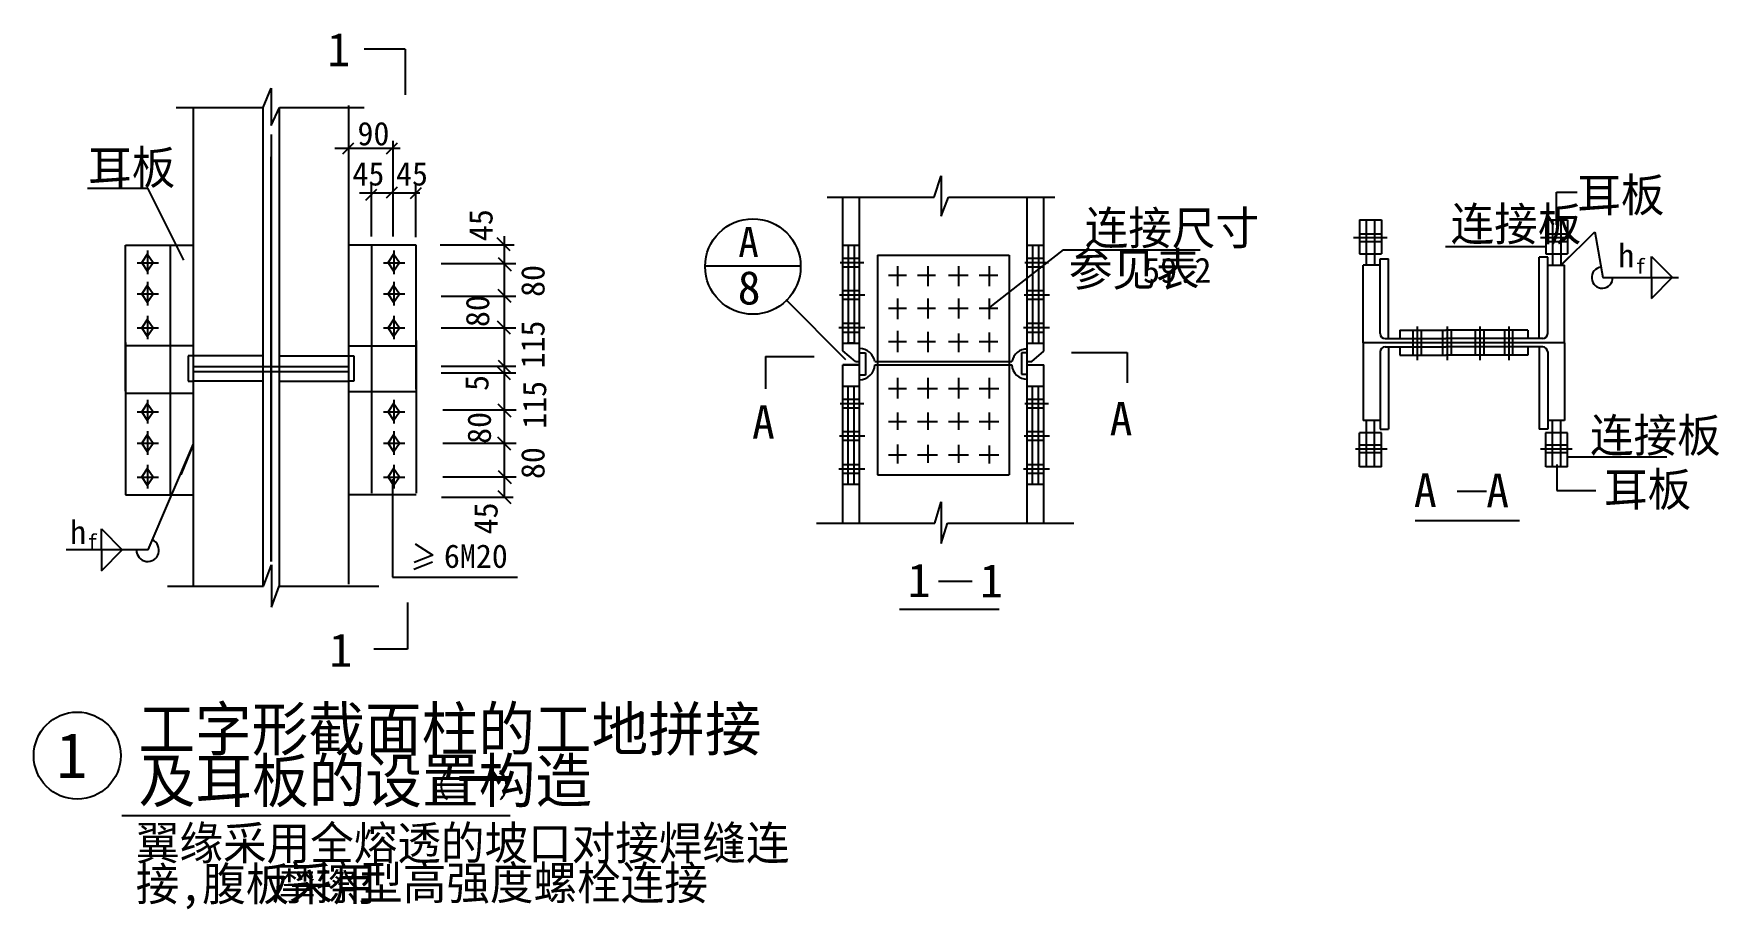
# Model space of a CAD drawing. Header units: metres. Extents: x 3345 to 8373, y 11836 to 14449.
import ezdxf

# ---------------------------------------------------------------- set-up
doc = ezdxf.new("R2010")
doc.units = ezdxf.units.M
for name, color, linetype in [('CENTER', 7, 'Continuous'), ('FRAMING', 2, 'Continuous'), ('HIDDEN', 3, 'Continuous'), ('Z', 4, 'Continuous')]:
    doc.layers.add(name, color=color, linetype=linetype)

msp = doc.modelspace()

# ---------------------------------------------------------------- linework, layer by layer
for p, q in [((4029.28, 14229.44), (4052.69, 14286.47)), ((4052.69, 14286.47), (4053.23, 14175.5)), ((3770.1, 14229.44), (4029.28, 14229.44)), ((4053.23, 14175.5), (4077.95, 14229.44)), ((4077.95, 14229.44), (4330.51, 14229.44)), ((4415.99, 14129.82), (4415.99, 13843.71)), ((3505.25, 13988.65), (3684.21, 13988.65)), ((3684.21, 13988.65), (3791.8, 13773.04)), ((4350.99, 14004.82), (4350.99, 13843.71)), ((4483.91, 14003.37), (4483.91, 13842.01)), ((6031.1, 13961.45), (6051.94, 14024.91)), ((6051.94, 14024.91), (6052.27, 13904.46)), ((4316.37, 13974.82), (4496.53, 13974.82)), ((5711.33, 13961.45), (6031.1, 13961.45)), ((6052.27, 13904.46), (6074.07, 13961.45)), ((6074.07, 13961.45), (6391.09, 13961.45)), ((7887.49, 13976.77), (7949.59, 13976.77)), ((7887.49, 13878.77), (7887.49, 13976.77)), ((4748.57, 13844.75), (4748.57, 13065.54)), ((7903.49, 13760.26), (8001.61, 13858.24)), ((8001.61, 13858.24), (8025.95, 13721.91)), ((3683.83, 13801.79), (3683.83, 13731.4)), ((4418.63, 13801.79), (4418.63, 13731.4)), ((4557.11, 13818.9), (4777.73, 13818.9)), ((6416, 13804.49), (6192.55, 13629.99)), ((6416, 13804.49), (6824.1, 13804.49)), ((7855.21, 13813.55), (7556.54, 13813.55)), ((8170.45, 13721.31), (8170.45, 13784.54)), ((8170.45, 13784.54), (8233.48, 13721.31)), ((3653.65, 13765.94), (3716.59, 13765.94)), ((4388.45, 13765.94), (4451.39, 13765.94)), ((4559.79, 13763.25), (4783.35, 13763.25)), ((5347.61, 13756.61), (5634.31, 13756.61)), ((3683.83, 13708.72), (3683.83, 13638.34)), ((4418.63, 13708.72), (4418.63, 13638.34)), ((8025.95, 13721.91), (8251.66, 13721.91)), ((8170.45, 13659.13), (8233.48, 13722.36)), ((8170.45, 13722.36), (8170.45, 13659.13)), ((3653.65, 13672.87), (3716.59, 13672.87)), ((4388.45, 13672.87), (4451.39, 13672.87)), ((4559.79, 13666.27), (4783.35, 13666.27)), ((5767.41, 13475.94), (5589.79, 13654.59)), ((3683.83, 13607.63), (3683.83, 13537.25)), ((4418.63, 13607.63), (4418.63, 13537.25)), ((3653.65, 13571.78), (3716.59, 13571.78)), ((4388.45, 13571.78), (4451.39, 13571.78)), ((4559.79, 13571.69), (4783.35, 13571.69)), ((4559.79, 13457.17), (4783.35, 13457.17)), ((4559.79, 13437.17), (4783.35, 13437.17)), ((3683.83, 13356.38), (3683.83, 13285.99)), ((4418.63, 13356.38), (4418.63, 13285.99)), ((4565.13, 13326.89), (4783.72, 13326.89)), ((3653.65, 13320.52), (3716.59, 13320.52)), ((4388.45, 13320.52), (4451.39, 13320.52)), ((3653.65, 13227.46), (3716.59, 13227.46)), ((3683.83, 13263.31), (3683.83, 13192.93)), ((3685.69, 12908.81), (3821.34, 13225.08)), ((4388.45, 13227.46), (4451.39, 13227.46)), ((4418.63, 13263.31), (4418.63, 13192.93)), ((4565.13, 13226.89), (4783.72, 13226.89)), ((7922.17, 13186.42), (8216.88, 13186.42)), ((3653.65, 13126.37), (3716.59, 13126.37)), ((3683.83, 13162.22), (3683.83, 13091.83)), ((4388.45, 13126.37), (4451.39, 13126.37)), ((4418.63, 13162.22), (4418.63, 13091.83)), ((4565.13, 13126.89), (4783.72, 13126.89)), ((7888.02, 13163.56), (7888.02, 13085.69)), ((4415.33, 13119.82), (4415.33, 12827.04)), ((7888.02, 13085.69), (8004.64, 13085.69)), ((4561.12, 13066.39), (4775.12, 13066.39)), ((6032.75, 12989.05), (6051.35, 13052.51)), ((6051.35, 13052.51), (6051.71, 12927.48)), ((5680.34, 12989.05), (6032.75, 12989.05)), ((6051.71, 12927.48), (6071.05, 12989.05)), ((6071.05, 12989.05), (6447.64, 12989.05)), ((3546.85, 12908.52), (3546.85, 12971.75)), ((3546.85, 12971.75), (3609.88, 12908.52)), ((4483.1, 12926.66), (4535.79, 12893.02)), ((3685.69, 12908.81), (3441.99, 12908.81)), ((3546.85, 12846.33), (3609.88, 12909.57)), ((3546.85, 12909.57), (3546.85, 12846.33)), ((4535.79, 12893.02), (4480.17, 12871.08)), ((4029.93, 12800.88), (4053.88, 12864.33)), ((4053.88, 12864.33), (4054.02, 12738.01)), ((4415.33, 12827.04), (4787.53, 12827.04)), ((4534.33, 12872.54), (4478.71, 12850.6)), ((3743.41, 12800.88), (4029.93, 12800.88)), ((4054.02, 12738.01), (4076.66, 12800.88)), ((4076.66, 12800.88), (4374.27, 12800.88))]:
    msp.add_line(p, q)
msp.add_circle((5490.15, 13754.41), 142.54)
for centre, radius, start, end in [((8023.84, 13721.34), 31.39, 96.14, 1.04), ((3684.94, 12907.84), 33.63, 179.23, 65.93)]:
    msp.add_arc(centre, radius, start, end)
at = {"layer": 'CENTER'}
for p, q in [((4053.32, 14148.63), (4053.32, 12873.89)), ((4053.32, 12873.89), (4053.32, 14082.21)), ((4242.53, 14107.21), (4437.53, 14107.21)), ((7911.27, 13527), (7310.98, 13527))]:
    msp.add_line(p, q, dxfattribs=at)
at = {"layer": 'FRAMING'}
for p, q in [((4452.7, 14403.09), (4330.8, 14403.09)), ((4452.7, 14403.09), (4452.7, 14266.71)), ((4285.1, 12806.64), (4285.1, 14235.2)), ((3821.54, 12800.88), (3821.54, 14229.44)), ((5758.47, 13503.15), (5758.47, 13961.45)), ((5808.47, 12989.05), (5808.47, 13961.45)), ((6308.47, 12989.05), (6308.47, 13961.45)), ((6358.47, 13501.62), (6358.47, 13961.45)), ((7300, 13893.64), (7300, 13791.96)), ((7300, 13893.64), (7345.71, 13893.64)), ((7319.98, 13893.64), (7319.98, 13756.42)), ((7345.71, 13756.42), (7345.71, 13893.64)), ((7345.71, 13893.64), (7365, 13893.64)), ((7365, 13893.64), (7365, 13791.96)), ((7855.29, 13893.64), (7855.29, 13791.96)), ((7855.29, 13893.64), (7901, 13893.64)), ((7875.27, 13893.64), (7875.27, 13758.59)), ((7901, 13758.59), (7901, 13893.64)), ((7901, 13893.64), (7920.29, 13893.64)), ((7920.29, 13893.64), (7920.29, 13791.96)), ((7282.03, 13840.65), (7382.72, 13840.65)), ((7839.48, 13840.65), (7933.88, 13840.65)), ((3618.27, 13382.79), (3618.27, 13817.79)), ((3618.27, 13817.79), (3822.2, 13817.79)), ((3684.59, 13791.91), (3667.48, 13766.01)), ((3683.55, 13791.91), (3700.66, 13766.01)), ((3752.16, 13817.79), (3752.16, 13072.79)), ((4485.91, 13817.79), (4285.1, 13817.79)), ((4352.01, 13817.79), (4352.01, 13078.55)), ((4419.39, 13791.91), (4402.28, 13766.01)), ((4418.35, 13791.91), (4435.46, 13766.01)), ((4485.91, 13388.55), (4485.91, 13817.79)), ((5758.47, 13818.14), (5808.47, 13818.14)), ((5774.13, 13818.14), (5774.13, 13525.75)), ((5792.72, 13818.14), (5792.72, 13525.75)), ((5861.72, 13788.71), (6255.12, 13788.71)), ((5861.72, 13788.71), (5861.72, 13133.02)), ((6255.12, 13788.71), (6255.12, 13133.02)), ((6308.47, 13818.14), (6358.47, 13818.14)), ((6323.99, 13818.14), (6323.99, 13525.75)), ((6342.58, 13818.14), (6342.58, 13525.75)), ((7300, 13791.96), (7365.25, 13791.96)), ((7836.27, 13539.39), (7836.27, 13782.58)), ((7861.27, 13782.58), (7836.27, 13782.58)), ((7855.29, 13791.96), (7920.54, 13791.96)), ((7861.27, 13554.5), (7861.27, 13782.58)), ((3684.59, 13740.11), (3667.48, 13766.01)), ((3683.55, 13740.11), (3700.66, 13766.01)), ((4419.39, 13740.11), (4402.28, 13766.01)), ((4418.35, 13740.11), (4435.46, 13766.01)), ((5750.54, 13766.51), (5821.13, 13766.51)), ((5894.26, 13728.71), (5947.93, 13728.71)), ((5921.72, 13755.32), (5921.72, 13696.11)), ((5981.59, 13728.71), (6035.34, 13728.71)), ((6011.68, 13755.32), (6011.68, 13696.11)), ((6011.68, 13755.32), (6011.68, 13696.11)), ((6073.74, 13728.71), (6132.45, 13728.71)), ((6103.82, 13755.32), (6103.82, 13696.11)), ((6103.82, 13755.32), (6103.82, 13696.11)), ((6164.83, 13728.71), (6221.14, 13728.71)), ((6195.12, 13755.32), (6195.12, 13696.11)), ((6301.69, 13766.51), (6372.28, 13766.51)), ((7310.98, 13527), (7310.98, 13758.59)), ((7360.98, 13758.59), (7310.98, 13758.59)), ((7360.98, 13554.5), (7360.98, 13777.58)), ((7360.98, 13777.58), (7385.98, 13777.58)), ((7385.98, 13539.39), (7385.98, 13777.58)), ((7861.27, 13758.59), (7911.27, 13758.59)), ((7911.27, 13527), (7911.27, 13758.59)), ((3684.59, 13698.84), (3667.48, 13672.94)), ((3683.55, 13698.84), (3700.66, 13672.94)), ((4419.39, 13698.84), (4402.28, 13672.94)), ((4418.35, 13698.84), (4435.46, 13672.94)), ((3684.59, 13647.04), (3667.48, 13672.94)), ((3683.55, 13647.04), (3700.66, 13672.94)), ((4419.39, 13647.04), (4402.28, 13672.94)), ((4418.35, 13647.04), (4435.46, 13672.94)), ((5748.53, 13669.84), (5824.13, 13669.84)), ((5894.26, 13629.79), (5947.93, 13629.79)), ((5921.72, 13658.77), (5921.72, 13597.6)), ((5981.59, 13629.79), (6035.34, 13629.79)), ((6012.72, 13599.8), (6012.72, 13658.77)), ((6073.74, 13629.79), (6132.45, 13629.79)), ((6104.87, 13599.8), (6104.87, 13658.77)), ((6164.83, 13629.79), (6221.14, 13629.79)), ((6195.12, 13658.77), (6195.12, 13597.6)), ((6299.68, 13669.84), (6375.28, 13669.84)), ((3684.59, 13597.75), (3667.48, 13571.85)), ((3683.55, 13597.75), (3700.66, 13571.85)), ((4419.39, 13597.75), (4402.28, 13571.85)), ((4418.35, 13597.75), (4435.46, 13571.85)), ((3618.27, 13527.79), (3618.27, 13072.79)), ((3684.59, 13545.95), (3667.48, 13571.85)), ((3683.55, 13545.95), (3700.66, 13571.85)), ((4419.39, 13545.95), (4402.28, 13571.85)), ((4418.35, 13545.95), (4435.46, 13571.85)), ((4485.91, 13533.55), (4485.91, 13078.55)), ((5746.52, 13572.18), (5824.13, 13572.18)), ((5894.26, 13530.86), (5947.93, 13530.86)), ((5921.72, 13562.8), (5921.72, 13499.08)), ((5981.59, 13530.86), (6035.34, 13530.86)), ((6012.72, 13499.08), (6012.72, 13559.46)), ((6073.74, 13530.86), (6132.45, 13530.86)), ((6104.87, 13499.08), (6104.87, 13554.5)), ((6164.83, 13530.86), (6221.14, 13530.86)), ((6195.12, 13557.84), (6195.12, 13499.08)), ((6297.67, 13572.18), (6375.28, 13572.18)), ((7310.98, 13527), (7310.98, 13295.42)), ((7375.98, 13539.5), (7557.4, 13539.5)), ((7420.27, 13564.5), (7557.4, 13564.5)), ((7420.27, 13564.5), (7420.27, 13539.5)), ((7471.69, 13575.87), (7471.69, 13474.87)), ((7802.17, 13564.5), (7557.4, 13564.5)), ((7846.27, 13539.5), (7557.4, 13539.5)), ((7561.55, 13575.87), (7561.55, 13474.87)), ((7658.99, 13575.87), (7658.99, 13474.87)), ((7745, 13575.87), (7745, 13474.87)), ((7802.17, 13564.5), (7802.17, 13539.5)), ((7911.27, 13527), (7911.27, 13295.42)), ((3821.54, 13517.79), (3751.6, 13517.79)), ((3822.62, 13487.79), (3805.72, 13487.79)), ((3805.72, 13487.79), (3805.72, 13412.79)), ((4282.64, 13517.79), (4352.57, 13517.79)), ((4285.19, 13487.79), (4299.82, 13487.79)), ((4299.82, 13487.79), (4299.82, 13412.79)), ((5527.94, 13486.01), (5672.57, 13486.01)), ((5527.94, 13486.01), (5527.94, 13389.86)), ((5758.47, 13525.75), (5808.47, 13525.75)), ((5796.43, 13470.86), (5758.47, 13503.15)), ((5789.74, 13525.75), (5771.15, 13525.75)), ((5808.47, 13496.61), (5825.8, 13496.61)), ((5825.8, 13496.61), (5825.8, 13430.66)), ((6308.47, 13496.84), (6291.53, 13496.84)), ((6291.53, 13496.84), (6291.53, 13432.85)), ((6308.47, 13525.75), (6358.47, 13525.75)), ((6322.3, 13470.86), (6358.47, 13501.62)), ((6440.35, 13497.92), (6606.22, 13497.92)), ((6606.22, 13497.92), (6606.22, 13407.1)), ((7360.98, 13499.5), (7360.98, 13269)), ((7375.98, 13514.5), (7557.4, 13514.5)), ((7385.98, 13514.62), (7385.98, 13269)), ((7420.27, 13514.5), (7420.27, 13489.5)), ((7420.27, 13489.5), (7557.4, 13489.5)), ((7846.27, 13514.5), (7557.4, 13514.5)), ((7802.17, 13489.5), (7557.4, 13489.5)), ((7802.17, 13514.5), (7802.17, 13489.5)), ((7836.27, 13514.62), (7836.27, 13269)), ((7861.27, 13499.5), (7861.27, 13269)), ((3822.6, 13455.72), (4285.19, 13455.72)), ((3822.6, 13440.72), (4285.19, 13440.72)), ((5758.47, 13460.86), (5808.47, 13460.86)), ((5805.26, 13460.86), (5758.47, 13460.86)), ((5758.47, 12989.05), (5758.47, 13460.86)), ((5796.43, 13470.86), (5808.47, 13470.86)), ((5825.8, 13430.66), (5808.47, 13430.66)), ((5853.56, 13470.86), (5861.72, 13470.86)), ((5854.12, 13460.86), (5861.72, 13460.86)), ((6255.12, 13470.86), (6263.05, 13470.86)), ((6255.12, 13460.86), (6262.47, 13460.86)), ((6291.53, 13432.85), (6308.47, 13432.85)), ((6308.47, 13470.86), (6322.3, 13470.86)), ((6308.47, 13460.86), (6358.47, 13460.86)), ((6358.47, 12989.05), (6358.47, 13460.86)), ((3821.54, 13375.82), (3751.6, 13375.82)), ((3805.72, 13412.79), (3822.62, 13412.79)), ((4282.64, 13381.58), (4352.57, 13381.58)), ((4299.82, 13412.79), (4285.19, 13412.79)), ((5758.47, 13397.42), (5808.47, 13397.42)), ((5774.13, 13105.03), (5774.13, 13397.42)), ((5792.72, 13105.03), (5792.72, 13397.42)), ((5894.26, 13390.86), (5947.93, 13390.86)), ((5921.72, 13422.11), (5921.72, 13361.03)), ((5981.59, 13390.86), (6040.5, 13390.86)), ((6012.72, 13361.03), (6012.72, 13422.11)), ((6073.74, 13390.86), (6133.74, 13390.86)), ((6104.87, 13361.03), (6104.87, 13422.11)), ((6164.83, 13390.86), (6223.72, 13390.86)), ((6195.12, 13422.11), (6195.12, 13361.03)), ((6308.47, 13397.42), (6358.47, 13397.42)), ((6323.99, 13105.03), (6323.99, 13397.42)), ((6342.58, 13105.03), (6342.58, 13397.42)), ((3684.59, 13346.5), (3667.48, 13320.6)), ((3683.55, 13346.5), (3700.66, 13320.6)), ((4419.39, 13346.5), (4402.28, 13320.6)), ((4418.35, 13346.5), (4435.46, 13320.6)), ((5750.54, 13345.57), (5821.13, 13345.57)), ((6301.69, 13345.57), (6372.28, 13345.57)), ((3684.59, 13294.69), (3667.48, 13320.6)), ((3683.55, 13294.69), (3700.66, 13320.6)), ((4419.39, 13294.69), (4402.28, 13320.6)), ((4418.35, 13294.69), (4435.46, 13320.6)), ((5894.26, 13291.94), (5947.93, 13291.94)), ((5921.72, 13319.01), (5921.72, 13267.47)), ((5981.59, 13291.94), (6040.5, 13291.94)), ((6012.72, 13267.47), (6012.72, 13319.01)), ((6073.74, 13291.94), (6133.74, 13291.94)), ((6104.87, 13267.47), (6104.87, 13319.01)), ((6164.83, 13291.94), (6223.72, 13291.94)), ((6195.12, 13319.01), (6195.12, 13267.47)), ((7362.44, 13295.42), (7310.98, 13295.42)), ((7319.29, 13293.58), (7319.29, 13156.36)), ((7345.03, 13156.36), (7345.03, 13293.58)), ((7911.27, 13295.42), (7861.27, 13295.42)), ((7874.58, 13293.58), (7874.58, 13156.36)), ((7900.32, 13156.36), (7900.32, 13293.58)), ((3684.59, 13253.43), (3667.48, 13227.53)), ((3684.59, 13201.63), (3667.48, 13227.53)), ((3683.55, 13253.43), (3700.66, 13227.53)), ((3683.55, 13201.63), (3700.66, 13227.53)), ((4419.39, 13253.43), (4402.28, 13227.53)), ((4419.39, 13201.63), (4402.28, 13227.53)), ((4418.35, 13253.43), (4435.46, 13227.53)), ((4418.35, 13201.63), (4435.46, 13227.53)), ((5748.53, 13248.91), (5824.13, 13248.91)), ((6299.68, 13248.91), (6375.28, 13248.91)), ((7365, 13258.04), (7299.76, 13258.04)), ((7300, 13156.36), (7300, 13258.04)), ((7360.98, 13269), (7385.98, 13269)), ((7365, 13156.36), (7365, 13258.04)), ((7861.27, 13269), (7836.27, 13269)), ((7920.29, 13258.04), (7855.05, 13258.04)), ((7855.29, 13156.36), (7855.29, 13258.04)), ((7920.29, 13156.36), (7920.29, 13258.04)), ((5894.26, 13193.02), (5947.93, 13193.02)), ((5921.72, 13223.06), (5921.72, 13166.3)), ((5981.59, 13193.02), (6040.5, 13193.02)), ((6012.72, 13168.63), (6012.72, 13222.36)), ((6073.74, 13193.02), (6133.74, 13193.02)), ((6104.87, 13168.63), (6104.87, 13222.36)), ((6164.83, 13193.02), (6223.72, 13193.02)), ((6195.12, 13220.48), (6195.12, 13166.3)), ((7288.33, 13210.87), (7382.72, 13210.87)), ((7839.48, 13210.87), (7933.88, 13210.87)), ((3684.59, 13152.34), (3667.48, 13126.44)), ((3684.59, 13100.54), (3667.48, 13126.44)), ((3683.55, 13152.34), (3700.66, 13126.44)), ((3683.55, 13100.54), (3700.66, 13126.44)), ((4419.39, 13152.34), (4402.28, 13126.44)), ((4419.39, 13100.54), (4402.28, 13126.44)), ((4418.35, 13152.34), (4435.46, 13126.44)), ((4418.35, 13100.54), (4435.46, 13126.44)), ((5746.52, 13151.25), (5824.13, 13151.25)), ((5861.72, 13133.02), (6255.12, 13133.02)), ((6297.67, 13151.25), (6375.28, 13151.25)), ((7319.29, 13156.36), (7300, 13156.36)), ((7365, 13156.36), (7319.29, 13156.36)), ((7920.29, 13156.36), (7855.29, 13156.36)), ((5758.47, 13105.03), (5808.47, 13105.03)), ((6308.47, 13105.03), (6358.47, 13105.03)), ((3618.27, 13072.79), (3822.2, 13072.79)), ((4485.91, 13072.79), (4281.98, 13072.79)), ((7465.91, 12996.77), (7758.36, 12996.77)), ((7480.64, 12996.77), (7777.17, 12996.77)), ((4459.93, 12751.45), (4459.93, 12612.42)), ((5927.52, 12731.91), (6224.05, 12731.91)), ((5931.98, 12731.91), (6224.43, 12731.91)), ((4459.93, 12612.42), (4359.37, 12612.42)), ((3607.59, 12116.2), (4765.93, 12116.2))]:
    msp.add_line(p, q, dxfattribs=at)
msp.add_circle((3474.57, 12295.02), 129.85, dxfattribs=at)
for centre, radius, start, end in [((7375.98, 13554.5), 15, 180, 270), ((7846.27, 13554.5), 15, 270, 0), ((5807.63, 13463.26), 46.56, 9.39, 88.96), ((6307.42, 13463.26), 45.01, 88.66, 170.28), ((7375.98, 13499.5), 15, 90, 180), ((7846.27, 13499.5), 15, 0, 90), ((5807.63, 13463.26), 46.56, 271.04, 357.04), ((6307.42, 13463.26), 45.01, 183.06, 271.34)]:
    msp.add_arc(centre, radius, start, end, dxfattribs=at)
at = {"layer": 'HIDDEN'}
for p, q in [((4029.35, 12800.88), (4029.35, 14229.44)), ((4078.09, 12800.88), (4078.09, 14229.44)), ((7300, 13851.64), (7365, 13851.64)), ((7300, 13829.09), (7365, 13829.09)), ((7855.29, 13851.64), (7920.29, 13851.64)), ((7855.29, 13829.09), (7920.29, 13829.09)), ((5758.47, 13779.87), (5807.36, 13779.87)), ((6309.62, 13779.87), (6358.51, 13779.87)), ((5758.47, 13753.87), (5807.36, 13753.87)), ((6309.62, 13753.87), (6358.51, 13753.87)), ((5758.47, 13683.39), (5807.36, 13683.39)), ((6309.62, 13683.39), (6358.51, 13683.39)), ((5758.47, 13657.39), (5807.36, 13657.39)), ((6309.62, 13657.39), (6358.51, 13657.39)), ((5758.47, 13585.06), (5807.36, 13585.06)), ((6309.62, 13585.06), (6358.51, 13585.06)), ((5758.47, 13559.06), (5807.36, 13559.06)), ((6309.62, 13559.06), (6358.51, 13559.06)), ((7460.16, 13489.5), (7460.16, 13564.5)), ((7484.44, 13489.5), (7484.44, 13564.5)), ((7548.06, 13489.88), (7548.06, 13564.88)), ((7574.16, 13489.5), (7574.16, 13564.5)), ((7646.08, 13489.88), (7646.08, 13564.88)), ((7672.19, 13489.5), (7672.19, 13564.5)), ((7733.18, 13489.5), (7733.18, 13564.5)), ((7757.46, 13489.5), (7757.46, 13564.5)), ((3749.71, 13517.79), (3618.27, 13517.79)), ((4029.41, 13487.79), (3822.62, 13487.79)), ((4079.41, 13487.79), (4285.19, 13487.79)), ((4354.47, 13517.79), (4485.91, 13517.79)), ((5861.67, 13471.08), (6254.48, 13471.08)), ((5861.67, 13461.04), (6254.48, 13461.04)), ((3749.71, 13375.82), (3618.27, 13375.82)), ((4029.41, 13412.79), (3822.62, 13412.79)), ((4079.41, 13412.79), (4285.19, 13412.79)), ((4354.47, 13381.58), (4485.91, 13381.58)), ((5758.47, 13358.94), (5807.36, 13358.94)), ((5758.47, 13332.94), (5807.36, 13332.94)), ((6309.62, 13358.94), (6358.51, 13358.94)), ((6309.62, 13332.94), (6358.51, 13332.94)), ((5758.47, 13262.46), (5807.36, 13262.46)), ((5758.47, 13236.46), (5807.36, 13236.46)), ((6309.62, 13262.46), (6358.51, 13262.46)), ((6309.62, 13236.46), (6358.51, 13236.46)), ((7365, 13220.91), (7300, 13220.91)), ((7365, 13198.36), (7300, 13198.36)), ((7920.29, 13220.91), (7855.29, 13220.91)), ((7920.29, 13198.36), (7855.29, 13198.36)), ((5758.47, 13164.12), (5807.36, 13164.12)), ((5758.47, 13138.12), (5807.36, 13138.12)), ((6309.62, 13164.12), (6358.51, 13164.12)), ((6309.62, 13138.12), (6358.51, 13138.12))]:
    msp.add_line(p, q, dxfattribs=at)
at = {"layer": 'Z'}
for p, q in [((4267.22, 14090.66), (4299.91, 14123.35)), ((4267.22, 14090.66), (4267.22, 14090.66)), ((4397.22, 14090.66), (4429.91, 14123.35)), ((4397.22, 14090.66), (4397.22, 14090.66)), ((4335.53, 13952.21), (4368.22, 13984.9)), ((4397.08, 13959.34), (4429.77, 13992.03)), ((4468.84, 13957.63), (4501.53, 13990.32)), ((4335.53, 13952.21), (4335.53, 13952.21)), ((4397.08, 13959.34), (4397.08, 13959.34)), ((4468.84, 13957.63), (4468.84, 13957.63)), ((4726.32, 13841.48), (4765.09, 13802.68)), ((4730.66, 13780.88), (4769.44, 13742.08)), ((4728.9, 13686.39), (4767.68, 13647.59)), ((4727.22, 13591.95), (4765.99, 13553.15)), ((4727.22, 13456.46), (4765.99, 13417.66)), ((4729.88, 13474.94), (4768.65, 13436.14)), ((4728.9, 13344.8), (4767.68, 13306)), ((4728.44, 13246.49), (4767.22, 13207.69)), ((4730.73, 13145.66), (4769.51, 13106.86)), ((4729.6, 13085.85), (4768.37, 13047.05)), ((7590.98, 13084.22), (7678.68, 13084.22)), ((6043.96, 12815.3), (6131.67, 12815.3)), ((6056.7, 12815.3), (6144.41, 12815.3))]:
    msp.add_line(p, q, dxfattribs=at)
for points in [[(7948.61, 13804.92), (7902.78, 13760.91)], [(3784.84, 13133.23), (3820.16, 13220.59)]]:
    msp.add_lwpolyline(points, dxfattribs=at)
for centre, start, end in [((4618.5, 12205.77), 132.11, 225.91), ((4696.01, 12205.77), 314.09, 47.89)]:
    msp.add_arc(centre, 58.72, start, end, dxfattribs=at)

# ---------------------------------------------------------------- texts
for s, height, p in [('耳板', 100, (3507.18, 14000.06)), ('耳板', 100, (7949.55, 13918.08)), ('连接尺寸', 100, (6480.21, 13819.6)), ('连接板', 100, (7571.52, 13831.38)), ('参见表', 100, (6432.51, 13696.15)), ('连接板', 100, (7987.4, 13200.69)), ('耳板', 100, (8029.26, 13039.21)), ('工字形截面柱的工地拼接', 130, (3656.85, 12309.45)), ('及耳板的设置构造', 130, (3658.03, 12155.18)), ('一', 130, (4607.24, 12157.28)), ('翼缘采用全熔透的坡口对接焊缝连', 100, (3649.44, 11984.21)), ('接,腹板采用', 100, (3649.06, 11862.26)), ('摩擦型高强度螺栓连接', 100, (4055.72, 11865.24))]:
    msp.add_text(s, height=height).set_placement(p)
at = {"layer": 'FRAMING'}
msp.add_text('1', height=135, dxfattribs=at).set_placement((3412.63, 12228.57))
at = {"layer": 'Z'}
for s, height, p in [('1', 100, (4220.52, 14352.04)), ('90', 70, (4310.56, 14116.14)), ('45', 70, (4295.56, 13996.14)), ('45', 70, (4425.56, 13996.14)), ('A', 90, (5446.59, 13782.83)), ('59.2', 75, (6653.99, 13705.95)), ('h', 70, (8071.59, 13752.15)), ('f', 45, (8122.91, 13732.75)), ('8', 100, (5444.94, 13641.17)), ('A', 100, (5487.52, 13240.33)), ('A', 100, (6554.37, 13250.26)), ('A', 100, (7462.05, 13037.26)), ('A', 100, (7677.86, 13035.92)), ('h', 70, (3453.22, 12926.77)), ('f', 45, (3504.55, 12910.89)), ('6M20', 70, (4568.52, 12855.24)), ('1', 100, (5952.15, 12768.33)), ('1', 100, (6167.96, 12766.99)), ('1', 100, (4226.75, 12560.03))]:
    msp.add_text(s, height=height, dxfattribs=at).set_placement(p)
for s, p in [('45', (4713.6, 13830.23)), ('80', (4868.6, 13663.81)), ('80', (4703.6, 13573.81)), ('115', (4868.6, 13450.23)), ('5', (4701.38, 13383.25)), ('115', (4873.6, 13270.23)), ('80', (4708.6, 13225.23)), ('80', (4868.6, 13120.23)), ('45', (4728.6, 12955.23))]:
    msp.add_text(s, height=70, rotation=90, dxfattribs=at).set_placement(p)

doc.saveas('drawing.dxf')
